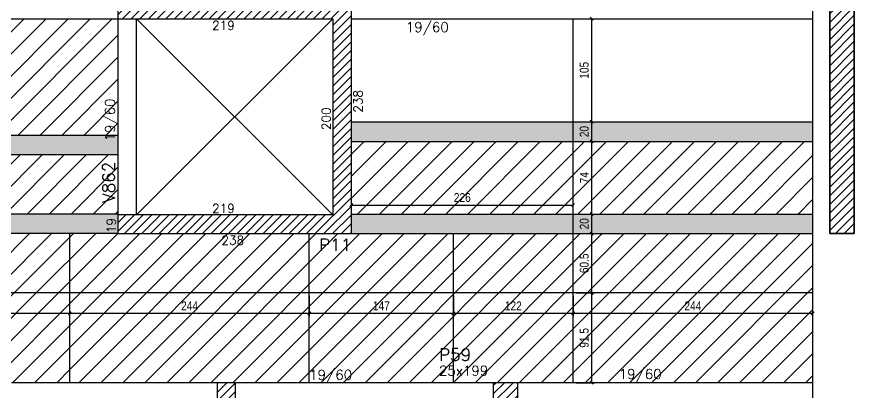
# Model space of a CAD drawing. Extents: x 1860 to 8661, y -614 to 3008.
# Drawn here: x 5620 to 6482, y 1386 to 1768 of the extents above; entities that cross this region are included whole.
import ezdxf

# ---------------------------------------------------------------- set-up
doc = ezdxf.new("R2010")
doc.units = 0
for name, color, linetype in [('COTA', 241, 'Continuous'), ('F-PILARES-DIM', 172, 'Continuous'), ('F-PILARES-HACH', 174, 'Continuous'), ('F-PILARES-M', 170, 'Continuous'), ('F-PILARES-NOME', 170, 'Continuous'), ('F-PILARES-S', 170, 'Continuous'), ('F-PILARES-V', 170, 'Continuous'), ('F-VIGAS', 3, 'Continuous'), ('F-VIGAS-DIM', 2, 'Continuous'), ('F-VIGAS-NOME', 4, 'Continuous'), ('F-VÃO', 1, 'Continuous'), ('Painéis', 200, 'Continuous')]:
    doc.layers.add(name, color=color, linetype=linetype)
doc.layers.add('Hachura', color=251, linetype='Continuous', lineweight=9)
doc.styles.add('COTA TECNICA-50', font='techl___.ttf', dxfattribs={"height": 9})
doc.styles.add('MCP', font='romans.shx')
doc.dimstyles.new('COTA PAINEL-50', dxfattribs={"dimtxt": 9, "dimasz": 3, "dimexe": 3, "dimexo": 3, "dimgap": 3, "dimtad": 1, "dimdec": 1, "dimzin": 12, "dimdsep": 46, "dimtxsty": 'COTA TECNICA-50', "dimblk1": 'OBLIQUE', "dimblk2": 'OBLIQUE', "dimsah": 1, "dimcen": 0.9, "dimclrd": 4, "dimclre": 4, "dimclrt": 240, "dimadec": 1, "dimazin": 3, "dimtfac": 1, "dimtdec": 1, "dimtmove": 0, "dimatfit": 3, "dimfxl": 1, "dimtolj": 1, "dimtzin": 12, "dimarcsym": 0})
pattern_1 = [(45, (3891.34, 901.7874), (-4.419417, 4.419417), [])]

# ---------------------------------------------------------------- blocks, each defined once
blk = doc.blocks.new('_Oblique')
at = {"color": 0, "linetype": 'ByBlock', "lineweight": -2}
blk.add_line((-0.5, -0.5), (0.5, 0.5), dxfattribs=at)
blk = doc.blocks.new('*D158')
at = {"layer": 'COTA', "color": 4, "lineweight": -2, "transparency": 16777216}
for p, q in [((5430.34, 1483.79), (5430.34, 1463.09)), ((5430.34, 1466.09), (5674.34, 1466.09))]:
    blk.add_line(p, q, dxfattribs=at)
at = {"layer": 'Defpoints', "color": 0, "transparency": 16777216}
for p in [(5430.34, 1486.79), (5674.34, 1466.09), (5674.34, 1466.09)]:
    blk.add_point(p, dxfattribs=at)
at = {"layer": 'COTA', "color": 4, "lineweight": -2, "transparency": 16777216, "xscale": 3, "yscale": 3, "zscale": 3, "rotation": 180}
blk.add_blockref('_Oblique', (5430.34, 1466.09), dxfattribs=at)
at = {"layer": 'COTA', "color": 4, "lineweight": -2, "transparency": 16777216, "xscale": 3, "yscale": 3, "zscale": 3}
blk.add_blockref('_Oblique', (5674.34, 1466.09), dxfattribs=at)
at = {"layer": 'COTA', "color": 240, "transparency": 16777216, "insert": (5552.34, 1473.66), "char_height": 9, "attachment_point": 5, "style": 'COTA TECNICA-50'}
blk.add_mtext('\\A1;244', dxfattribs=at)
blk = doc.blocks.new('*D159')
at = {"layer": 'COTA', "color": 4, "lineweight": -2, "transparency": 16777216}
blk.add_line((5674.34, 1466.09), (5918.34, 1466.09), dxfattribs=at)
at = {"layer": 'Defpoints', "color": 0, "transparency": 16777216}
for p in [(5674.34, 1466.09), (5918.34, 1466.09), (5918.34, 1466.09)]:
    blk.add_point(p, dxfattribs=at)
at = {"layer": 'COTA', "color": 4, "lineweight": -2, "transparency": 16777216, "xscale": 3, "yscale": 3, "zscale": 3, "rotation": 180}
blk.add_blockref('_Oblique', (5674.34, 1466.09), dxfattribs=at)
at = {"layer": 'COTA', "color": 4, "lineweight": -2, "transparency": 16777216, "xscale": 3, "yscale": 3, "zscale": 3}
blk.add_blockref('_Oblique', (5918.34, 1466.09), dxfattribs=at)
at = {"layer": 'COTA', "color": 240, "transparency": 16777216, "insert": (5796.34, 1473.66), "char_height": 9, "attachment_point": 5, "style": 'COTA TECNICA-50'}
blk.add_mtext('\\A1;244', dxfattribs=at)
blk = doc.blocks.new('*D165')
at = {"layer": 'COTA', "color": 4, "lineweight": -2, "transparency": 16777216}
for p, q in [((5918.34, 1483.79), (5918.34, 1463.09)), ((6065.34, 1483.79), (6065.34, 1463.09)), ((5918.34, 1466.09), (6065.34, 1466.09))]:
    blk.add_line(p, q, dxfattribs=at)
at = {"layer": 'Defpoints', "color": 0, "transparency": 16777216}
for p in [(5918.34, 1486.79), (6065.34, 1486.79), (6065.34, 1466.09)]:
    blk.add_point(p, dxfattribs=at)
at = {"layer": 'COTA', "color": 4, "lineweight": -2, "transparency": 16777216, "xscale": 3, "yscale": 3, "zscale": 3, "rotation": 180}
blk.add_blockref('_Oblique', (5918.34, 1466.09), dxfattribs=at)
at = {"layer": 'COTA', "color": 4, "lineweight": -2, "transparency": 16777216, "xscale": 3, "yscale": 3, "zscale": 3}
blk.add_blockref('_Oblique', (6065.34, 1466.09), dxfattribs=at)
at = {"layer": 'COTA', "color": 240, "transparency": 16777216, "insert": (5991.84, 1473.66), "char_height": 9, "attachment_point": 5, "style": 'COTA TECNICA-50'}
blk.add_mtext('\\A1;147', dxfattribs=at)
blk = doc.blocks.new('*D166')
at = {"layer": 'COTA', "color": 4, "lineweight": -2, "transparency": 16777216}
for p, q in [((6065.34, 1483.79), (6065.34, 1463.09)), ((6187.34, 1483.79), (6187.34, 1463.09)), ((6065.34, 1466.09), (6187.34, 1466.09))]:
    blk.add_line(p, q, dxfattribs=at)
at = {"layer": 'Defpoints', "color": 0, "transparency": 16777216}
for p in [(6065.34, 1486.79), (6187.34, 1486.79), (6187.34, 1466.09)]:
    blk.add_point(p, dxfattribs=at)
at = {"layer": 'COTA', "color": 4, "lineweight": -2, "transparency": 16777216, "xscale": 3, "yscale": 3, "zscale": 3, "rotation": 180}
blk.add_blockref('_Oblique', (6065.34, 1466.09), dxfattribs=at)
at = {"layer": 'COTA', "color": 4, "lineweight": -2, "transparency": 16777216, "xscale": 3, "yscale": 3, "zscale": 3}
blk.add_blockref('_Oblique', (6187.34, 1466.09), dxfattribs=at)
at = {"layer": 'COTA', "color": 240, "transparency": 16777216, "insert": (6126.34, 1473.65), "char_height": 9, "attachment_point": 5, "style": 'COTA TECNICA-50'}
blk.add_mtext('\\A1;122', dxfattribs=at)
blk = doc.blocks.new('*D167')
at = {"layer": 'COTA', "color": 4, "lineweight": -2, "transparency": 16777216}
for p, q in [((6187.34, 1483.79), (6187.34, 1463.09)), ((6431.34, 1483.79), (6431.34, 1463.09)), ((6187.34, 1466.09), (6431.34, 1466.09))]:
    blk.add_line(p, q, dxfattribs=at)
at = {"layer": 'Defpoints', "color": 0, "transparency": 16777216}
for p in [(6187.34, 1486.79), (6431.34, 1486.79), (6431.34, 1466.09)]:
    blk.add_point(p, dxfattribs=at)
at = {"layer": 'COTA', "color": 4, "lineweight": -2, "transparency": 16777216, "xscale": 3, "yscale": 3, "zscale": 3, "rotation": 180}
blk.add_blockref('_Oblique', (6187.34, 1466.09), dxfattribs=at)
at = {"layer": 'COTA', "color": 4, "lineweight": -2, "transparency": 16777216, "xscale": 3, "yscale": 3, "zscale": 3}
blk.add_blockref('_Oblique', (6431.34, 1466.09), dxfattribs=at)
at = {"layer": 'COTA', "color": 240, "transparency": 16777216, "insert": (6309.34, 1473.66), "char_height": 9, "attachment_point": 5, "style": 'COTA TECNICA-50'}
blk.add_mtext('\\A1;244', dxfattribs=at)
blk = doc.blocks.new('*D170')
at = {"layer": 'COTA', "color": 4, "lineweight": -2, "transparency": 16777216}
for p, q in [((6190.34, 1486.79), (6209.25, 1486.79)), ((6206.25, 1395.29), (6206.25, 1486.79)), ((6190.34, 1395.29), (6209.25, 1395.29))]:
    blk.add_line(p, q, dxfattribs=at)
at = {"layer": 'Defpoints', "color": 0, "transparency": 16777216}
for p in [(6187.34, 1486.79), (6206.25, 1486.79), (6187.34, 1395.29)]:
    blk.add_point(p, dxfattribs=at)
at = {"layer": 'COTA', "color": 4, "lineweight": -2, "transparency": 16777216, "xscale": 3, "yscale": 3, "zscale": 3}
for p, rotation in [((6206.25, 1486.79), 90), ((6206.25, 1395.29), 270)]:
    blk.add_blockref('_Oblique', p, dxfattribs=dict(at, rotation=rotation))
at = {"layer": 'COTA', "color": 240, "transparency": 16777216, "insert": (6198.63, 1441.04), "char_height": 9, "attachment_point": 5, "rotation": 90, "style": 'COTA TECNICA-50'}
blk.add_mtext('\\A1;91.5', dxfattribs=at)
blk = doc.blocks.new('*D171')
at = {"layer": 'COTA', "color": 4, "lineweight": -2, "transparency": 16777216}
for p, q in [((6190.34, 1547.29), (6209.25, 1547.29)), ((6206.25, 1486.79), (6206.25, 1547.29)), ((6190.34, 1486.79), (6209.25, 1486.79))]:
    blk.add_line(p, q, dxfattribs=at)
at = {"layer": 'Defpoints', "color": 0, "transparency": 16777216}
for p in [(6187.34, 1547.29), (6206.25, 1547.29), (6187.34, 1486.79)]:
    blk.add_point(p, dxfattribs=at)
at = {"layer": 'COTA', "color": 4, "lineweight": -2, "transparency": 16777216, "xscale": 3, "yscale": 3, "zscale": 3}
for p, rotation in [((6206.25, 1547.29), 90), ((6206.25, 1486.79), 270)]:
    blk.add_blockref('_Oblique', p, dxfattribs=dict(at, rotation=rotation))
at = {"layer": 'COTA', "color": 240, "transparency": 16777216, "insert": (6198.65, 1517.04), "char_height": 9, "attachment_point": 5, "rotation": 90, "style": 'COTA TECNICA-50'}
blk.add_mtext('\\A1;60.5', dxfattribs=at)
blk = doc.blocks.new('*D172')
at = {"layer": 'COTA', "color": 4, "lineweight": -2, "transparency": 16777216}
for p, q in [((6190.34, 1567.29), (6209.25, 1567.29)), ((6206.25, 1547.29), (6206.25, 1567.29)), ((6190.34, 1547.29), (6209.25, 1547.29))]:
    blk.add_line(p, q, dxfattribs=at)
at = {"layer": 'Defpoints', "color": 0, "transparency": 16777216}
for p in [(6187.34, 1567.29), (6206.25, 1567.29), (6187.34, 1547.29)]:
    blk.add_point(p, dxfattribs=at)
at = {"layer": 'COTA', "color": 4, "lineweight": -2, "transparency": 16777216, "xscale": 3, "yscale": 3, "zscale": 3}
for p, rotation in [((6206.25, 1567.29), 90), ((6206.25, 1547.29), 270)]:
    blk.add_blockref('_Oblique', p, dxfattribs=dict(at, rotation=rotation))
at = {"layer": 'COTA', "color": 240, "transparency": 16777216, "insert": (6198.66, 1557.29), "char_height": 9, "attachment_point": 5, "rotation": 90, "style": 'COTA TECNICA-50'}
blk.add_mtext('\\A1;20', dxfattribs=at)
blk = doc.blocks.new('*D173')
at = {"layer": 'COTA', "color": 4, "lineweight": -2, "transparency": 16777216}
for p, q in [((6190.34, 1641.29), (6209.25, 1641.29)), ((6206.25, 1567.29), (6206.25, 1641.29)), ((6190.34, 1567.29), (6209.25, 1567.29))]:
    blk.add_line(p, q, dxfattribs=at)
at = {"layer": 'Defpoints', "color": 0, "transparency": 16777216}
for p in [(6187.34, 1641.29), (6206.25, 1641.29), (6187.34, 1567.29)]:
    blk.add_point(p, dxfattribs=at)
at = {"layer": 'COTA', "color": 4, "lineweight": -2, "transparency": 16777216, "xscale": 3, "yscale": 3, "zscale": 3}
for p, rotation in [((6206.25, 1641.29), 90), ((6206.25, 1567.29), 270)]:
    blk.add_blockref('_Oblique', p, dxfattribs=dict(at, rotation=rotation))
at = {"layer": 'COTA', "color": 240, "transparency": 16777216, "insert": (6198.69, 1604.29), "char_height": 9, "attachment_point": 5, "rotation": 90, "style": 'COTA TECNICA-50'}
blk.add_mtext('\\A1;74', dxfattribs=at)
blk = doc.blocks.new('*D174')
at = {"layer": 'COTA', "color": 4, "lineweight": -2, "transparency": 16777216}
for p, q in [((5961.34, 1570.29), (5961.34, 1579.46)), ((6187.34, 1570.29), (6187.34, 1579.46)), ((5961.34, 1576.46), (6187.34, 1576.46))]:
    blk.add_line(p, q, dxfattribs=at)
at = {"layer": 'Defpoints', "color": 0, "transparency": 16777216}
for p in [(6187.34, 1576.46), (5961.34, 1567.29), (6187.34, 1567.29)]:
    blk.add_point(p, dxfattribs=at)
at = {"layer": 'COTA', "color": 4, "lineweight": -2, "transparency": 16777216, "xscale": 3, "yscale": 3, "zscale": 3, "rotation": 180}
blk.add_blockref('_Oblique', (5961.34, 1576.46), dxfattribs=at)
at = {"layer": 'COTA', "color": 4, "lineweight": -2, "transparency": 16777216, "xscale": 3, "yscale": 3, "zscale": 3}
blk.add_blockref('_Oblique', (6187.34, 1576.46), dxfattribs=at)
at = {"layer": 'COTA', "color": 240, "transparency": 16777216, "insert": (6074.34, 1584.05), "char_height": 9, "attachment_point": 5, "style": 'COTA TECNICA-50'}
blk.add_mtext('\\A1;226', dxfattribs=at)
blk = doc.blocks.new('*D176')
at = {"layer": 'COTA', "color": 4, "lineweight": -2, "transparency": 16777216}
for p, q in [((6190.34, 1661.29), (6209.25, 1661.29)), ((6206.25, 1641.29), (6206.25, 1661.29)), ((6190.34, 1641.29), (6209.25, 1641.29))]:
    blk.add_line(p, q, dxfattribs=at)
at = {"layer": 'Defpoints', "color": 0, "transparency": 16777216}
for p in [(6187.34, 1661.29), (6206.25, 1661.29), (6187.34, 1641.29)]:
    blk.add_point(p, dxfattribs=at)
at = {"layer": 'COTA', "color": 4, "lineweight": -2, "transparency": 16777216, "xscale": 3, "yscale": 3, "zscale": 3}
for p, rotation in [((6206.25, 1661.29), 90), ((6206.25, 1641.29), 270)]:
    blk.add_blockref('_Oblique', p, dxfattribs=dict(at, rotation=rotation))
at = {"layer": 'COTA', "color": 240, "transparency": 16777216, "insert": (6198.66, 1651.29), "char_height": 9, "attachment_point": 5, "rotation": 90, "style": 'COTA TECNICA-50'}
blk.add_mtext('\\A1;20', dxfattribs=at)
blk = doc.blocks.new('*D177')
at = {"layer": 'COTA', "color": 4, "lineweight": -2, "transparency": 16777216}
for p, q in [((6190.34, 1766.29), (6209.25, 1766.29)), ((6206.25, 1661.29), (6206.25, 1766.29)), ((6190.34, 1661.29), (6209.25, 1661.29))]:
    blk.add_line(p, q, dxfattribs=at)
at = {"layer": 'Defpoints', "color": 0, "transparency": 16777216}
for p in [(6187.34, 1766.29), (6206.25, 1766.29), (6187.34, 1661.29)]:
    blk.add_point(p, dxfattribs=at)
at = {"layer": 'COTA', "color": 4, "lineweight": -2, "transparency": 16777216, "xscale": 3, "yscale": 3, "zscale": 3}
for p, rotation in [((6206.25, 1766.29), 90), ((6206.25, 1661.29), 270)]:
    blk.add_blockref('_Oblique', p, dxfattribs=dict(at, rotation=rotation))
at = {"layer": 'COTA', "color": 240, "transparency": 16777216, "insert": (6198.65, 1713.79), "char_height": 9, "attachment_point": 5, "rotation": 90, "style": 'COTA TECNICA-50'}
blk.add_mtext('\\A1;105', dxfattribs=at)

msp = doc.modelspace()

# ---------------------------------------------------------------- hatches: boundary and pattern name
at = {"layer": 'F-PILARES-HACH', "linetype": 'Continuous'}
h = msp.add_hatch(dxfattribs=at)
h.set_pattern_fill('ANSI31', color=256, scale=50, style=0)
h.set_pattern_definition(pattern_1)
h.paths.add_polyline_path([(5961.34, 1547.29), (5961.34, 1785.29), (5723.34, 1785.29), (5723.34, 1766.29), (5942.34, 1766.29), (5942.34, 1566.29), (5723.34, 1566.29), (5723.34, 1547.29)], flags=16)
h = msp.add_hatch(dxfattribs=at)
h.set_pattern_fill('ANSI31', color=256, scale=50, style=0)
h.set_pattern_definition([(45, (3214.34, 817.2874), (-4.419417, 4.419417), [])])
h.paths.add_polyline_path([(6448.84, 1547.29), (6473.84, 1547.29), (6473.84, 1785.29), (6448.84, 1785.29)])
h = msp.add_hatch(dxfattribs=at)
h.set_pattern_fill('ANSI31', color=256, scale=50, style=0)
h.set_pattern_definition(pattern_1)
h.paths.add_polyline_path([(5824.34, 1156.29), (5843.34, 1156.29), (5843.34, 1395.29), (5824.34, 1395.29)], flags=16)
h = msp.add_hatch(dxfattribs=at)
h.set_pattern_fill('ANSI31', color=256, scale=50, style=0)
h.set_pattern_definition(pattern_1)
h.paths.add_polyline_path([(6105.84, 1196.29), (6130.84, 1196.29), (6130.84, 1395.29), (6105.84, 1395.29)], flags=16)
at = {"layer": 'Hachura', "linetype": 'ByBlock'}
h = msp.add_hatch(dxfattribs=at)
h.set_pattern_fill('ANSI31', color=256, scale=5)
h.paths.add_polyline_path([(6187.34, 1486.79), (6187.34, 1395.29), (6431.34, 1395.29), (6431.34, 1486.79)])
h.paths.add_polyline_path([(6431.34, 1486.79), (6431.34, 1547.29), (6187.34, 1547.29), (6187.34, 1486.79)])
h.paths.add_polyline_path([(6187.34, 1641.29), (6187.34, 1567.29), (6431.34, 1567.29), (6431.34, 1641.29)])
h.paths.add_polyline_path([(6130.84, 1641.29), (5961.34, 1641.29), (5961.34, 1567.29), (6187.34, 1567.29), (6187.34, 1641.29)])
h.paths.add_polyline_path([(6065.34, 1547.29), (6065.34, 1486.79), (6187.34, 1486.79), (6187.34, 1547.29)])
h.paths.add_polyline_path([(6065.34, 1486.79), (6065.34, 1547.29), (5961.34, 1547.29), (5918.34, 1547.29), (5918.34, 1486.79)])
h.paths.add_polyline_path([(6130.84, 1395.29), (6187.34, 1395.29), (6187.34, 1486.79), (6065.34, 1486.79), (6065.34, 1395.29), (6105.84, 1395.29)])
h.paths.add_polyline_path([(6065.34, 1395.29), (6065.34, 1486.79), (5918.34, 1486.79), (5918.34, 1395.29)])
h.paths.add_polyline_path([(5918.34, 1395.29), (5918.34, 1486.79), (5674.34, 1486.79), (5674.34, 1395.29), (5824.34, 1395.29), (5843.34, 1395.29)])
h.paths.add_polyline_path([(5918.34, 1486.79), (5918.34, 1547.29), (5723.34, 1547.29), (5674.34, 1547.29), (5674.34, 1486.79)])
h.paths.add_polyline_path([(5430.34, 1547.29), (5430.34, 1486.79), (5674.34, 1486.79), (5674.34, 1547.29)])
h.paths.add_polyline_path([(5186.34, 1547.29), (5186.34, 1486.79), (5430.34, 1486.79), (5430.34, 1547.29)])
h.paths.add_polyline_path([(5430.34, 1567.29), (5430.34, 1627.79), (5186.34, 1627.79), (5186.34, 1567.29)])
h.paths.add_polyline_path([(5197.34, 1766.29), (5197.34, 1711.29), (5186.34, 1711.29), (5186.34, 1647.79), (5430.34, 1647.79), (5430.34, 1766.29)])
h.paths.add_polyline_path([(5430.34, 1547.29), (5479.34, 1547.29), (5479.34, 1766.29), (5430.34, 1766.29)])
h.paths.add_polyline_path([(5723.34, 1647.79), (5723.34, 1766.29), (5479.34, 1766.29), (5479.34, 1647.79)])
h.paths.add_polyline_path([(5479.34, 1627.79), (5479.34, 1567.29), (5723.34, 1567.29), (5723.34, 1627.79)])
h = msp.add_hatch(color=256, dxfattribs=at)
h.dxf.hatch_style = 1
h.paths.add_polyline_path([(6187.34, 1641.29), (6187.34, 1661.29), (5961.34, 1661.29), (5961.34, 1641.29)])
h.paths.add_polyline_path([(6431.34, 1641.29), (6431.34, 1661.29), (6187.34, 1661.29), (6187.34, 1641.29)])
h = msp.add_hatch(color=256, dxfattribs=at)
h.dxf.hatch_style = 1
h.paths.add_polyline_path([(5723.34, 1647.79), (5479.34, 1647.79), (5479.34, 1627.79), (5723.34, 1627.79)])
h = msp.add_hatch(color=256, dxfattribs=at)
h.dxf.hatch_style = 1
h.paths.add_polyline_path([(5723.34, 1566.29), (5723.34, 1567.29), (5479.34, 1567.29), (5479.34, 1547.29), (5723.34, 1547.29)])
h = msp.add_hatch(color=256, dxfattribs=at)
h.dxf.hatch_style = 1
h.paths.add_polyline_path([(5961.34, 1567.29), (5961.34, 1547.29), (6187.34, 1547.29), (6187.34, 1567.29)])
h.paths.add_polyline_path([(6187.34, 1567.29), (6187.34, 1547.29), (6431.34, 1547.29), (6431.34, 1567.29)])
h = msp.add_hatch(dxfattribs=at)
h.set_pattern_fill('ANSI31', color=256, scale=5)
h.paths.add_polyline_path([(5386.34, 1395.29), (5405.34, 1395.29), (5430.34, 1395.29), (5430.34, 1486.79), (5186.34, 1486.79), (5186.34, 1395.29)])
h.paths.add_polyline_path([(5430.34, 1486.79), (5430.34, 1395.29), (5614.84, 1395.29), (5674.34, 1395.29), (5674.34, 1486.79)])

# ---------------------------------------------------------------- linework, layer by layer
at = {"layer": 'F-PILARES-M', "linetype": 'Continuous'}
msp.add_lwpolyline([(6491.34, 1785.29), (6473.84, 1785.29), (6473.84, 1547.29), (6448.84, 1547.29), (6448.84, 1785.29), (6431.34, 1785.29), (6431.34, 1376.29), (6491.34, 1376.29), (6491.34, 1785.29)], dxfattribs=at)
at = {"layer": 'F-PILARES-S', "linetype": 'Continuous'}
for points in [[(5961.34, 1547.29), (5961.34, 1785.29), (5723.34, 1785.29), (5723.34, 1766.29), (5942.34, 1766.29), (5942.34, 1566.29), (5723.34, 1566.29), (5723.34, 1547.29), (5961.34, 1547.29)], [(5824.34, 1156.29), (5843.34, 1156.29), (5843.34, 1395.29), (5824.34, 1395.29), (5824.34, 1156.29)], [(6105.84, 1196.29), (6130.84, 1196.29), (6130.84, 1395.29), (6105.84, 1395.29), (6105.84, 1196.29)]]:
    msp.add_lwpolyline(points, dxfattribs=at)
at = {"layer": 'F-PILARES-V', "linetype": 'Continuous'}
msp.add_lwpolyline([(6448.84, 1547.29), (6473.84, 1547.29), (6473.84, 1785.29), (6448.84, 1785.29), (6448.84, 1547.29)], dxfattribs=at)
at = {"layer": 'F-VIGAS'}
for points in [[(5197.34, 1766.29), (5723.34, 1766.29)], [(5723.34, 1766.29), (5723.34, 1566.29)], [(5742.34, 1566.29), (5742.34, 1766.29)], [(5961.34, 1766.29), (6431.34, 1766.29)], [(5824.34, 1395.29), (5614.84, 1395.29)], [(6105.84, 1395.29), (5843.34, 1395.29)], [(6431.34, 1395.29), (6130.84, 1395.29)]]:
    msp.add_lwpolyline(points, dxfattribs=at)
at = {"layer": 'F-VÃO'}
for p, q in [((5742.34, 1566.29), (5942.34, 1766.29)), ((5742.34, 1766.29), (5942.34, 1566.29))]:
    msp.add_line(p, q, dxfattribs=at)
at = {"layer": 'Painéis'}
for p, q in [((6187.34, 1395.29), (6187.34, 1766.29)), ((5961.34, 1661.29), (6431.34, 1661.29)), ((5961.34, 1641.29), (6431.34, 1641.29)), ((5723.34, 1567.29), (5479.34, 1567.29)), ((5723.34, 1567.29), (5479.34, 1567.29)), ((5961.34, 1567.29), (6431.34, 1567.29)), ((5723.34, 1547.29), (5186.34, 1547.29)), ((5723.34, 1547.29), (5186.34, 1547.29)), ((5674.34, 1395.29), (5674.34, 1547.29)), ((5918.34, 1395.29), (5918.34, 1547.29)), ((5961.34, 1547.29), (6431.34, 1547.29)), ((6065.34, 1395.29), (6065.34, 1547.29))]:
    msp.add_line(p, q, dxfattribs=at)
for points in [[(5479.34, 1647.79), (5723.34, 1647.79)], [(5479.34, 1627.79), (5723.34, 1627.79)], [(6431.34, 1486.79), (5186.34, 1486.79)]]:
    msp.add_lwpolyline(points, dxfattribs=at)

# ---------------------------------------------------------------- texts
at = {"layer": 'F-PILARES-DIM', "linetype": 'Continuous', "style": 'MCP'}
for s, height, p in [('219', 9, (5819.34, 1755.04)), ('219', 9, (5819.34, 1568.54)), ('238', 9, (5828.84, 1536.04)), ('25x199', 10, (6050.58, 1402.59))]:
    msp.add_text(s, height=height, dxfattribs=at).set_placement(p)
for s, p in [('238', (5972.59, 1670.58)), ('200', (5940.09, 1652.79)), ('19', (5721.09, 1547.79))]:
    msp.add_text(s, height=9, rotation=90, dxfattribs=at).set_placement(p)
at = {"layer": 'F-PILARES-NOME', "linetype": 'Continuous', "style": 'MCP'}
for s, p in [('P11', (5928.33, 1529.62)), ('P59', (6050.58, 1417.59))]:
    msp.add_text(s, height=12.5, dxfattribs=at).set_placement(p)
at = {"layer": 'F-VIGAS-DIM', "linetype": 'Continuous', "style": 'MCP'}
for p in [(6016.83, 1752.78), (5918.34, 1398.41), (6233.85, 1399.14)]:
    msp.add_text('19/60', height=10, dxfattribs=at).set_placement(p)
msp.add_text('19/60', height=10, rotation=90, dxfattribs=at).set_placement((5720.21, 1641.29))
at = {"layer": 'F-VIGAS-NOME', "linetype": 'Continuous', "style": 'MCP'}
msp.add_text('V862', height=12.5, rotation=90, dxfattribs=at).set_placement((5720.21, 1578.79))

# ---------------------------------------------------------------- dimensions: what is measured, and where the dimension line sits
at = {"layer": 'COTA'}
for base, p1, p2, picture, middle in [((6206.25, 1766.29), (6187.34, 1661.29), (6187.34, 1766.29), '*D177', (6198.65, 1713.79)), ((6206.25, 1641.29), (6187.34, 1567.29), (6187.34, 1641.29), '*D173', (6198.69, 1604.29)), ((6206.25, 1567.29), (6187.34, 1547.29), (6187.34, 1567.29), '*D172', (6198.66, 1557.29)), ((6206.25, 1547.29), (6187.34, 1486.79), (6187.34, 1547.29), '*D171', (6198.65, 1517.04))]:
    dim = msp.add_linear_dim(base=base, p1=p1, p2=p2, angle=90, dimstyle='COTA PAINEL-50', override={"dimtmove": 1}, dxfattribs=at)
    dim.commit()
    dim.dimension.update_dxf_attribs({"geometry": picture, "text_midpoint": middle})
for base, p1, p2, picture, middle in [((6206.25, 1661.29), (6187.34, 1641.29), (6187.34, 1661.29), '*D176', (6198.66, 1651.29)), ((6206.25, 1486.79), (6187.34, 1395.29), (6187.34, 1486.79), '*D170', (6198.63, 1441.04))]:
    dim = msp.add_linear_dim(base=base, p1=p1, p2=p2, angle=90, dimstyle='COTA PAINEL-50', dxfattribs=at)
    dim.commit()
    dim.dimension.update_dxf_attribs({"geometry": picture, "text_midpoint": middle})
for base, p1, p2, picture, middle in [((6187.34, 1576.46), (5961.34, 1567.29), (6187.34, 1567.29), '*D174', (6074.34, 1584.05)), ((6065.34, 1466.09), (5918.34, 1486.79), (6065.34, 1486.79), '*D165', (5991.84, 1473.66))]:
    dim = msp.add_linear_dim(base=base, p1=p1, p2=p2, dimstyle='COTA PAINEL-50', dxfattribs=at)
    dim.commit()
    dim.dimension.update_dxf_attribs({"geometry": picture, "text_midpoint": middle})
for base, p1, p2, picture, middle in [((5674.34, 1466.09), (5430.34, 1486.79), (5674.34, 1466.09), '*D158', (5552.34, 1473.66)), ((6187.34, 1466.09), (6065.34, 1486.79), (6187.34, 1486.79), '*D166', (6126.34, 1473.65)), ((6431.34, 1466.09), (6187.34, 1486.79), (6431.34, 1486.79), '*D167', (6309.34, 1473.66)), ((5918.34, 1466.09), (5674.34, 1466.09), (5918.34, 1466.09), '*D159', (5796.34, 1473.66))]:
    dim = msp.add_linear_dim(base=base, p1=p1, p2=p2, dimstyle='COTA PAINEL-50', override={"dimtmove": 1}, dxfattribs=at)
    dim.commit()
    dim.dimension.update_dxf_attribs({"geometry": picture, "text_midpoint": middle})

doc.saveas('drawing.dxf')
